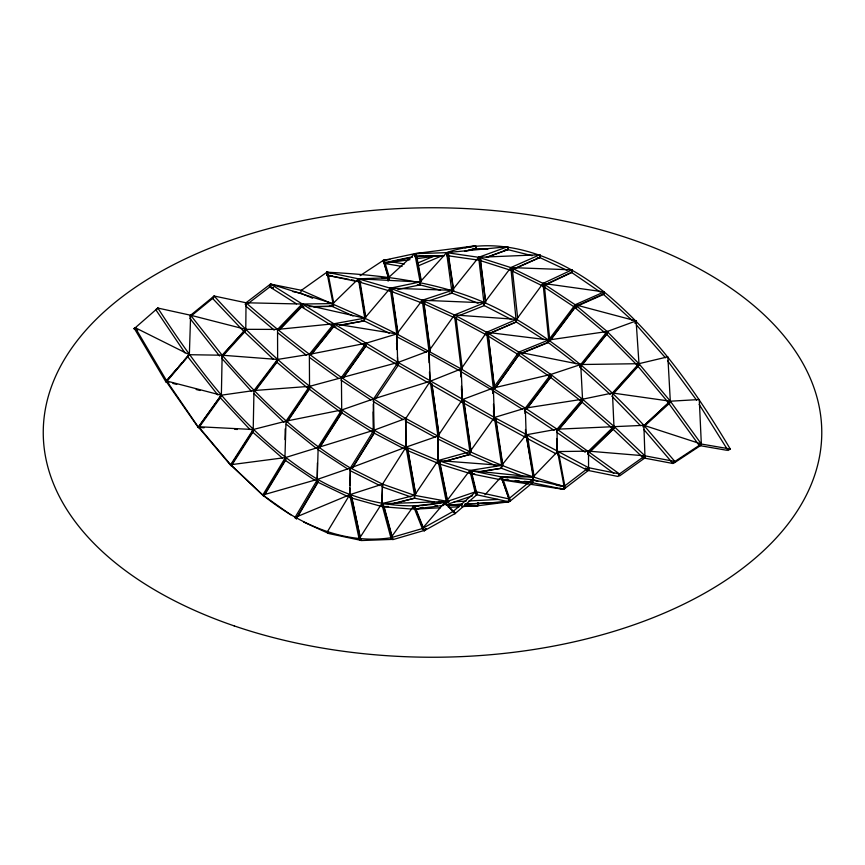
<?xml version="1.0" encoding="UTF-8"?>
<svg xmlns="http://www.w3.org/2000/svg" width="865" height="865" viewBox="0 0 865 865"><rect width="100%" height="100%" fill="white"/><g stroke="black" fill="none" stroke-linecap="round" stroke-linejoin="round"><path stroke-width="1.3" d="M292.759 291.57L300.49 293.127L301.42 290.305L326.894 272.205C392.396 275.557 459.693 284.023 516.567 319.38C564.423 347.579 606.322 384.644 643.884 425.331L644.998 457.866L619.524 475.966L619.481 473.944L557.071 429.191L525.314 408.129L461.175 368.923L396.808 333.933L364.76 318.158L301.42 290.305L270.507 284.077L246.028 302.772L245.768 330.754M285.018 439.647L285.212 428.856M314.849 480.324L284.866 460.061L286.023 421.136L309.529 386.352L309.367 354.347L333.847 323.78L364.76 318.158L390.234 288.186L420.152 281.968L446.61 252.656C501.635 233.258 560.715 257.402 604.105 291.916C656.427 335.058 695.817 391.164 730.265 449.011L728.038 450.492L699.158 404.377M317.423 462.948L317.152 481.827L318.19 446.967L341.707 409.956L341.416 377.54L365.895 343.264L396.808 333.933L422.271 300.252L452.2 290.326L478.659 257.305L507.593 246.73L507.906 249.617L486.53 257.446M487.871 249.088L475.858 248.731L475.545 245.779L414.789 253.661L388.331 277.784L358.402 278.822L332.939 303.593L302.026 304.037L246.028 302.772L214.152 296.014L190.635 315.238L189.349 354.704L165.777 381.66L134.259 328.332L135.243 327.705L166.761 381.032L198.755 427.775L221.343 396.257L222.154 355.223L190.635 315.238L157.83 308.048L155.743 309.627L185.002 352.952M349.655 494.737L349.741 488.044M349.893 485.384L350.39 467.987L373.907 430.229L373.583 398.916L398.062 362.424L428.975 350.866L454.439 314.968L484.368 302.815L510.826 267.577L539.76 254.764L539.901 257.565L514.578 268.766M137.686 330.592L134.086 328.786L135.243 327.705L189.349 354.704L222.154 355.223C259.251 398.635 301.042 438.728 350.39 467.987L349.828 496.618M405.999 448.946L405.782 418.455L430.273 381.216L461.175 368.923L486.649 332.279L516.567 319.38L543.036 283.396L571.96 269.848L571.819 272.551M356.802 281.493L326.602 275.156L326.894 272.205L358.402 278.822L390.234 288.186L422.271 300.252L428.975 350.866L430.273 381.216L437.928 436.068L437.95 460.721M437.993 462.375L437.928 436.068L462.418 399.576L493.32 388.017L550.789 374.448L580.718 364.522L638.921 363.689L667.856 356.812L670.386 402.474L644.901 425.699M381.66 505.603L381.725 503.711L414.53 495.331L448.903 501.668M397.457 357.31L397.792 365.084L396.808 333.933L333.847 323.78L277.546 329.403L245.671 329.327L243.876 331.479L212.368 298.176L214.152 296.014C269.069 356.521 332.009 411.372 406.053 447.108L414.53 495.331L414.443 498.175L391.726 503.971M392.818 291.191L390.115 291.105L390.234 288.186L452.2 290.326L452.081 293.246L449.389 293.149M397.868 289.461L420.044 284.888L420.152 281.968L414.789 253.661L383.271 260.397L360.121 275.665M381.735 503.938L382.535 484.13L406.053 447.108L437.928 436.068C478.269 456.796 520.362 474.236 564.088 486.4L565.288 488.444L558.779 453.617M381.984 503.938L382.535 484.13L350.39 467.987L317.585 479.329L262.798 495.029L230.631 464.743L198.582 426.726L221.17 395.208L253.975 390.537L309.529 386.352L398.062 362.424L494.412 417.46L588.568 467.706L619.481 473.944L644.955 455.833L674.873 461.478L701.331 444.026L730.265 449.011M422.163 303.064L422.271 300.252L484.368 302.815L484.238 305.626L459.185 315.617M444.361 255.683L415.189 256.613L414.789 253.661L446.61 252.656L452.081 293.138L429.624 300.577M452.2 290.326L452.06 293.138L478.042 303.226M454.352 316.774L454.439 314.968L422.271 300.252L422.142 302.966L453.119 317.141M484.238 305.54L478.659 257.305L446.61 252.656L446.924 255.608L477.642 260.008M134.086 328.786L157.83 308.048C200.345 373.756 249.693 438.187 317.585 479.329L317.444 482.01L347.211 496.272M510.728 269.372L510.826 267.577L478.659 257.305L478.745 259.219L478.659 257.305L539.76 254.764L539.901 257.64L537.241 257.748M510.685 270.28L539.619 257.467L539.76 254.764M358.305 280.801L358.402 278.822L420.152 281.968L420.001 284.942L417.308 284.801M388.169 280.757L388.331 277.784L383.271 260.397L389.845 259.478M542.885 286.066L543.036 283.396L510.826 267.577L510.966 270.367M490.001 333.36L516.329 322.018L510.826 267.577L571.96 269.848L571.819 272.518L546.507 284.369M358.294 280.757L358.402 278.822L364.76 318.158L364.23 320.937L339.761 325.391M390.061 291.083L390.234 288.186L391.726 289.645M419.99 284.866L420.152 281.968M437.895 462.483L438.047 460.548L469.922 451.735L494.412 417.46L493.32 388.017L486.649 332.279L454.439 314.968L461.175 368.923L462.418 399.576L469.922 451.735L469.706 454.514L444.199 461.564M469.652 472.42L469.803 470.484L501.678 465.381L526.158 434.814L525.314 408.129L550.789 374.448L582.545 399.219L613.955 426.358L644.955 455.833L645.095 457.217M525.336 437.42L526.158 434.814L557.071 429.191L643.884 425.331L674.873 461.478L674.278 462.872L700.737 445.421L701.331 444.026L699.277 399.522L670.343 401.209L612.463 393.002L582.545 399.219L525.314 408.129L494.412 417.46L501.678 465.381L501.451 468.279L478.875 471.89M437.895 462.397L438.047 460.548L406.053 447.108L350.39 467.987L349.957 470.484M501.451 468.16L501.678 465.381L438.047 460.548L414.53 495.331L414.681 498.24L434.533 502.132M350.39 467.987L350.174 470.668L379.94 485.611M382.319 486.8L382.535 484.13L414.53 495.331M437.625 438.706L437.928 436.068L405.782 418.455L373.907 430.229L373.68 432.878L403.447 448.503M405.566 421.093L405.782 418.455C348.844 385.325 295.657 346.043 246.028 302.772L245.152 304.383M348.757 279.341L326.635 275.167L326.894 272.205L332.095 273.178M389.466 279.308L388.331 277.784L388.071 280.757L388.331 277.784L381.768 277.806M484.368 302.815L484.13 305.486L511.561 319.596M486.411 334.906L486.649 332.279L548.713 339.967L607.176 331.511L636.11 320.926L639.04 364.5L612.582 393.813L612.463 393.002L638.921 363.689L607.176 331.511L575.182 304.729L543.036 283.396L548.713 339.967L548.291 342.54L522.103 353.169M516.329 322.018L516.567 319.38L454.439 314.968M358.218 280.79L358.402 278.822M428.705 353.525L428.975 350.866L429.083 362.716M469.598 472.452L469.803 470.484L438.047 460.548L437.831 462.364M501.008 478.842L501.224 476.864L533.1 476.95L557.579 451.573L588.492 451.141L644.955 455.833L643.463 458.104L612.474 428.64L613.955 426.358L612.463 393.002L613.015 394.159L638.597 365.819M532.786 479.902L533.1 476.95L526.158 434.814L527.531 436.49M428.975 350.866L428.683 353.482L459.737 370.88M461.088 376.848L461.175 368.923L461.002 376.837M469.587 472.398L469.803 470.484L533.1 476.95L532.775 479.815M478.778 471.858L501.354 468.246L501.678 465.381M405.804 447.151L405.782 418.455L405.425 421.006M460.872 371.518L461.175 368.923M462.029 402.171L462.418 399.576L462.105 402.171L492.942 419.449M437.712 460.699L437.928 436.068M444.091 461.521L469.598 454.471L469.922 451.735M462.418 399.576L462.083 402.203L464.559 401.284M296.511 303.853L269.502 286.737L270.507 284.077L333.847 323.78L398.062 362.424L397.695 365.03L427.602 382.471M430.273 381.216L373.583 398.916L373.215 401.479L403.122 419.611M252.688 431.419L230.825 465.511L230.631 464.743L285.385 457.574L373.907 430.229L373.539 432.792L373.248 404.085M614.55 427.57L613.955 426.358L588.492 451.141L588.568 467.706L564.088 486.4L563.656 489.352L531.78 482.594L532.213 479.653L501.224 476.864L469.803 470.484L446.286 501.57C402.312 512.48 356.283 501.43 317.585 479.329L294.997 517.519L296.133 518.567M492.931 390.612L493.32 388.017L518.795 352.12L548.713 339.967L575.182 304.729L604.105 291.916L603.597 294.435L578.285 305.637M494.12 419.244L494.412 417.46M554.054 430.338L524.493 410.734L525.314 408.129L524.979 413.481M525.877 436.598L526.158 434.814L527.261 436.349L524.904 435.063M533.1 476.95L532.624 479.87L537.792 481.448M575.301 306.718L549.643 340.897L548.713 339.967L548.021 342.356L518.092 354.499L518.795 352.12L518.362 354.682L486.217 334.841L486.649 332.279L518.795 352.12L550.789 374.448L550.086 376.967L518.092 354.639L518.795 352.12L580.718 364.522L581.28 365.376M486.217 334.798L488.855 335.123L486.217 334.841L486.649 332.279M489.806 333.252L516.135 321.91L516.567 319.38M548.28 342.497L548.713 339.967M373.583 398.916L341.707 409.956L341.253 412.508L373.464 432.781L373.907 430.229M310.924 354.596L334.56 325.089L333.847 323.78L333.317 326.559L335.944 326.981M190.224 316.276L190.635 315.238L245.671 329.327L221.743 356.261L222.154 355.223L277.492 359.451L309.367 354.347L365.895 343.264L365.376 345.892L397.543 365.062L398.062 362.424M341.199 412.464L341.707 409.956L286.023 421.136L253.207 429.516L198.582 426.726L198.204 427.407L166.383 381.714L166.761 381.032L221.17 395.208L220.705 396.278M334.539 325.564L333.847 323.78L333.317 326.397L365.354 345.881L365.895 343.264M317.077 481.816L317.585 479.329M635.17 323.261L636.11 320.926L575.182 304.729L574.663 307.237L542.517 285.915L571.451 272.324L571.96 269.848M603.597 294.392L604.105 291.916L543.036 283.396M492.845 393.294L493.32 388.017L493.093 393.326M524.741 410.724L525.314 408.129M525.758 436.641L526.158 434.814L533.727 477.502M556.671 431.019L557.071 429.191L582.545 399.219L580.718 364.522L607.176 331.511L608.095 332.43M557.179 453.401L557.071 429.191L557.666 430.392M361.429 320.396L364.035 320.98L364.76 318.158L302.026 304.037L301.301 306.859L303.918 307.443M313.4 306.686L332.214 306.426L332.939 303.593L270.507 284.077L269.577 286.888L273.394 288.088M580.015 367.041L580.718 364.522L581.258 365.69M277.643 360.435L277.546 329.403L302.026 304.037L301.269 306.686L333.101 326.44L333.847 323.78M364.76 318.158L364.014 320.807L339.534 325.262M341.707 409.956L340.961 412.421L308.794 388.818L309.529 386.352L310.135 387.304L286.618 422.098L286.023 421.136M580.015 366.911L580.718 364.522L579.874 366.933M557.028 453.422L557.579 451.573L558.012 453.855M587.659 453.92L588.492 451.141L587.551 452.838M276.486 361.905L277.492 359.451L253.975 390.537L253.207 429.516L230.631 464.743L263.501 495.915L286.088 458.461L285.385 457.574L262.798 495.029C298.544 524.039 343.967 544.831 390.894 537.749L413.481 506.241L444.902 502.241L475.891 491.677L508.696 498.867L532.213 479.653L564.088 486.4L564.521 488.682L589 469.976L588.568 467.706L587.746 470.474L557.947 454.968M308.794 388.818L309.529 386.352L310.135 387.617M284.661 459.888L285.385 457.574L286.099 458.634M556.519 430.921L557.071 429.191M328.213 274.324L326.894 272.205L333.522 305.972L332.939 303.593L331.998 306.415L329.457 305.626M190.095 316.86L190.635 315.238M214.152 296.014L213.612 297.636L191.122 316.017M245.119 330.949L245.671 329.327L222.154 355.223L222.251 356.65M550.789 374.448L549.945 376.859L581.702 401.63L582.545 399.219L583.453 400.311L581.334 398.668M278.757 329.998L302.328 305.561L302.026 304.037L301.009 306.697L303.702 306.664M332.939 303.593L331.922 306.264L309.075 306.588M582.102 364.338L607.738 332.355L607.176 331.511L606.235 333.847L574.241 307.064L575.182 304.729L576.35 305.821M284.444 459.834L285.385 457.574M576.101 305.648L575.182 304.729L574.241 306.924L603.165 294.111L604.105 291.916M556.833 453.303L557.579 451.573L564.521 488.682M635.17 323.121L636.11 320.926M587.746 452.871L588.492 451.141M168.88 382.773L166.285 382.092L166.761 381.032M188.365 355.331L189.349 354.704L166.285 382.092M309.529 386.352L308.448 388.731L276.4 361.829L277.492 359.451L276.043 361.732M583.14 400.419L582.545 399.219L581.388 401.565L612.809 428.716L613.955 426.358L614.518 428.056M252.158 431.657L253.207 429.516L253.932 430.575M643.463 426.153L670.343 401.209L638.921 363.689L637.332 365.56L668.753 403.079L670.343 401.209L701.331 444.026L700.91 444.837M581.345 401.522L582.545 399.219M244.352 331.738L245.671 329.327L244.211 331.598L273.145 358.997M220.791 395.889L221.17 395.208L219.753 397.176L250.007 429.581M588.568 467.706L587.162 470.246L618.075 476.485L619.481 473.944M607.176 331.511L605.965 333.587L637.71 365.765L638.921 363.689L639.495 364.533M296.814 517.411L318.028 481.535M297.83 516.416L318.363 481.697M285.839 459.823L263.933 496.132L262.798 495.029L263.501 495.915M303.615 522.038L328.614 533.446L327.143 532.18L349.73 494.726L382.535 484.13L382.438 486.963L410.745 496.878M352.315 467.911L374.404 432.446M352.498 468.019L374.599 432.543M319.142 447.962L341.945 412.064M320.115 446.978L342.205 412.216M253.196 431.711L231.344 465.803L230.631 464.743M351.363 496.218L360.77 540.43L359.137 538.938L381.725 503.711L446.286 501.57L438.047 460.548M642.89 426.845L643.884 425.331L701.331 444.026L699.396 445.702L668.407 402.885L670.343 401.209L670.462 402.02L667.834 401.652M376.232 397.803L398.614 364.695M219.797 397.23L221.17 395.208M251.845 431.538L253.207 429.516L253.413 430.283M287.721 421.212L309.767 388.601M495.223 387.996L519.141 354.272M495.331 388.071L519.26 354.347M343.167 377.627L366.122 345.492M343.362 377.746L366.317 345.611M198.204 427.407L220.013 396.981M612.377 428.532L613.955 426.358L614.107 427.743L589.573 451.606M542.906 286.737L544.463 284.617M550.691 339.999L575.549 306.891M254.937 390.439L276.832 361.505M255.391 390.731L277.287 361.786M526.223 409.232L550.897 376.599M527.25 408.323L551.135 376.751M637.397 365.657L638.921 363.689L639.473 364.846M312.06 353.72L334.009 326.321M582.469 364.608L607.273 333.652M558.509 429.397L582.286 401.425M558.833 429.613L582.61 401.641M165.777 381.66L177.065 368.49M178.806 366.468L182.277 362.413M184.018 360.391L187.489 356.337M383.714 505.333L381.725 503.711L390.894 537.749L422.315 528.569L444.902 502.241L448.881 502.035M418.833 505.949L413.481 506.241L422.315 528.569L424.077 530.688L425.818 528.666M424.38 530.645L455.368 513.41L453.303 511.334L454.947 513.756L477.534 494.099L475.891 491.677L453.303 511.334L422.315 528.569L424.38 530.645L426.121 528.623M223.159 355.645L244.86 331.749M484.941 494.791L501.224 476.864L507.766 477.858M644.955 455.833L643.03 457.845L672.959 463.489L674.873 461.478M279.146 330.257L302.718 305.821M217.775 394.927L187.586 356.499L189.349 354.704L188.181 355.785M187.586 356.499L189.349 354.704M589.995 451.919L613.577 428.975M156.673 309.14L157.83 308.048M644.436 425.256L670.343 401.209L668.418 402.917M502.965 479.015L501.224 476.864L500.932 478.832L501.224 476.864L509.842 501.365L533.359 482.14L532.213 479.653M248.385 303.312L270.734 286.229L270.507 284.077M701.331 444.026L699.104 445.497L726.719 450.265M417.06 263.317L435.236 255.586M418.628 265.706L442.869 255.402M296.468 518.784L294.997 517.519L349.73 494.726L359.137 538.938L361.127 540.549L392.872 539.371L384.049 506.587M486.346 257.413L507.723 249.596L532.18 255.705M446.243 504.738L472.279 495.861M424.65 302.242L422.142 303.064L422.271 300.252L423.731 301.528M493.839 420.055L496.413 419.276M496.553 419.363L493.98 420.141L525.736 437.495M415.232 508.025L413.481 506.241L413.6 508.22L413.481 506.241L415.557 508.09L424.391 530.418L392.97 539.598L390.894 537.749L392.645 539.544L383.822 506.771M440.274 462.58L437.722 463.283L440.371 462.624M393.229 503.722L414.681 498.24M464.527 251.423L475.945 248.731L475.545 245.779L464.938 247.844M385.909 260.852L383.271 260.397L384.99 262.668L409.934 257.348M383.671 263.349L412.562 257.175M467.965 250.288L475.923 248.731L475.545 245.779M474.766 473.977L469.479 473.35L472.139 472.928M469.576 473.382L472.225 472.95M414.919 509.02L420.228 508.274M409.956 259.684L383.638 263.295L402.052 266.474M416.487 258.721L438.869 255.662M423.115 255.586L415.157 256.624L414.789 253.661L421.363 253.283M471.955 249.25L475.945 248.731M420.476 507.69L423.093 507.366M434.879 505.863L437.495 505.528M413.621 509.215L443.734 505.387M492.358 503.289L494.942 502.965M506.566 501.505L510.437 501.019L503.376 480.237M461.791 506.609L477.891 505.733L508.836 501.841L508.696 498.867L510.437 501.019M505.246 249.931L507.906 249.617L507.593 246.73L446.61 252.656L446.935 255.543L449.573 255.348M432.284 255.618L415.157 256.624L414.789 253.661L416.573 255.618L421.45 281.352M454.201 501.754L466.159 501.116M468.819 500.976L498.067 499.429M446.329 505.095L462.278 504.252M446.372 505.149L462.321 504.306M414.962 509.139L440.426 507.755M448.416 507.333L459.153 506.739M478.799 260.181L481.448 259.997M358.121 281.774L360.846 281.698M383.195 506.631L388.58 506.457M502.078 479.794L506.22 479.837M447.67 505.257L462.105 505.484M464.721 505.528L477.848 505.733L477.707 502.76L478.864 504.198M505.225 249.596L507.896 249.671M513.345 270.377L510.685 270.248L541.695 285.482M473.966 505.582L477.891 505.733L477.707 502.76L477.848 505.733M424.834 303.085L422.142 302.966L424.845 303.172M360.932 281.925L358.24 281.72L388.785 290.716M198.582 426.726L198.788 427.494L204.108 427.764M234.761 429.332L237.421 429.462M456.85 317.823L454.201 317.596L485.254 334.29M381.854 506.685L412.281 509.096M504.944 479.588L508.815 479.945M515.281 480.518L519.151 480.864M524.32 481.329L528.191 481.675M531.78 482.594L502.078 479.934L563.656 489.352M326.635 275.167L331.976 275.654M542.517 285.872L545.177 286.283M556.227 485.211L564.088 486.4L563.612 489.32L559.741 488.141M391.164 261.749L404.323 264.02M351.352 279.828L353.958 280.314M438.76 501.289L442.729 502.068M469.49 473.436L499.602 479.556M351.796 497.429L360.932 540.344L328.927 533.575L327.143 532.18M420.044 284.888L440.555 290.24M172.859 383.4L176.741 384.406M196.171 389.477L200.064 390.493M574.241 307.064L576.825 307.756M349.871 497.559L380.589 506.187M269.502 286.737L273.318 287.937M437.82 463.445L468.3 472.982M478.799 260.106L509.68 269.956M501.354 468.246L522.72 476.118M420.931 302.599L390.115 290.997L390.234 288.186L391.683 289.937M405.966 449.865L436.739 462.775M300.49 293.127L312.611 298.241M469.706 454.514L496.564 466.062M332.214 306.426L353.028 315.941M539.619 257.467L567.051 270.323M348.811 494.802L351.19 495.937M437.604 438.804L469.598 454.471M364.23 320.937L389.153 333.209M134.259 328.332L136.67 329.533M585.421 468.116L589 469.976M426.326 352.271L396.538 336.593L396.808 333.933L390.234 288.186L391.402 289.775M526.72 438.177L555.817 453.693M405.48 421.093L435.333 437.452M429.959 383.811L460.959 401.522M460.786 371.507L491.785 389.931M492.747 390.612L522.46 409.286M516.135 321.91L543.847 339.653M317.758 449.476L347.741 469.035M340.907 380.038L370.858 399.954M571.451 272.324L600.267 292.1M557.038 432.543L585.205 452.222M290.759 514.826L262.798 495.029M309.713 357.602L338.55 378.47M588.146 454.471L613.804 473.339M548.021 342.356L575.744 363.635M277.6 332.69L306.242 355.137M359.137 538.938L360.932 540.344M286.337 424.282L316.439 448.459M390.894 537.749L392.872 539.371M294.997 517.519L296.457 518.73M245.725 306.048L274.194 330.106M282.433 458.082L252.277 431.776L253.207 429.516L253.391 430.565M422.315 528.569L424.391 530.418M580.501 367.722L610.268 394.418M603.165 294.111L632.164 320.396M381.811 505.69L381.725 503.711L383.357 505.203M253.888 393.597L283.99 422.347M423.764 301.723L422.271 300.252L423.558 301.593M444.967 504.187L444.902 502.241L446.275 503.625M381.725 503.711L381.833 505.647L381.725 503.711L383.476 505.506M611.804 396.116L640.457 425.602M446.07 503.657L444.902 502.241L444.999 504.23L444.902 502.241L455.368 513.41M446.545 504.673L453.271 511.939M448.394 254.613L446.61 252.656L447.021 255.597M221.624 358.164L251.683 391.521M636.348 324.883L665.455 357.786M643.69 429.354L672.959 463.489M198.788 427.494L230.825 465.511M189.705 318.093L219.559 355.969M416.498 255.943L414.789 253.661L416.173 255.856L421.05 281.59M667.51 360.651L696.574 400.16M444.902 502.241L445.994 503.863M502.587 478.95L501.224 476.864L509.842 501.365M254.58 391.488L253.975 390.537L254.126 391.51M388.331 277.784L389.488 280.379M424.077 530.688L415.243 508.361L413.481 506.241L413.578 508.22M384.99 262.668L389.315 277.579M388.763 277.892L383.271 260.397L383.519 262.333M326.894 272.205L327.478 274.573M471.587 472.312L476.647 492.964M471.166 472.56L476.226 493.223M469.803 470.484L475.177 492.434M440.047 463.413L447.756 501.786M439.496 462.245L447.205 500.619M328.462 275.632L333.749 303.096M407.664 448.448L415.687 494.056M407.502 448.524L415.524 494.142M527.747 437.809L534.246 477.307M359.862 280.563L365.787 317.282M359.364 280.757L365.3 317.477M222.154 355.223L222.305 356.196M495.84 418.876L502.9 465.457M495.504 418.995L502.576 465.586M453.757 290.672L448.362 254.299L446.61 252.656L448.092 254.451L453.487 290.824M463.835 400.819L471.155 451.638M463.651 400.884L470.971 451.703M391.91 290.954L398.105 334.085M391.596 291.083L397.608 332.906M438.923 434.554L431.819 383.703L439.052 435.906M423.915 302.858L430.262 350.812M423.731 302.923L430.089 350.876M480.28 258.711L485.654 301.539M480.118 258.786L485.665 302.955M455.985 317.455L462.332 368.793M494.304 386.482L488.109 334.723L494.402 387.834M512.264 268.788L517.659 317.963M478.659 257.305L478.972 260.203M302.026 304.037L302.253 306.188M246.028 302.772L246.255 304.934M544.269 284.477L549.762 339.75M507.593 246.73L507.723 249.596M396.592 337.891L397.111 349.546M396.57 343.037L396.862 349.514M429.473 371.95L429.927 382.503M461.467 386.179L461.942 398.181M461.488 388.839L461.867 398.17M508.696 498.867L508.804 501.786L464.981 504.165L508.804 501.786L475.999 494.596L475.891 491.677M493.493 404.031L493.937 416.076M493.493 410.691L493.688 416.043M643.884 425.331L643.928 426.596M612.463 393.002L612.507 394.267M525.477 429.483L525.693 436.155M556.617 438.512L556.855 449.054M373.248 411.902L373.464 432.781M234.188 625.892A389.272 224.749 0 0 0 821.75 434.954A389.272 224.749 0 0 0 241.562 236.653A389.272 224.749 0 0 0 234.188 625.892"/></g></svg>
